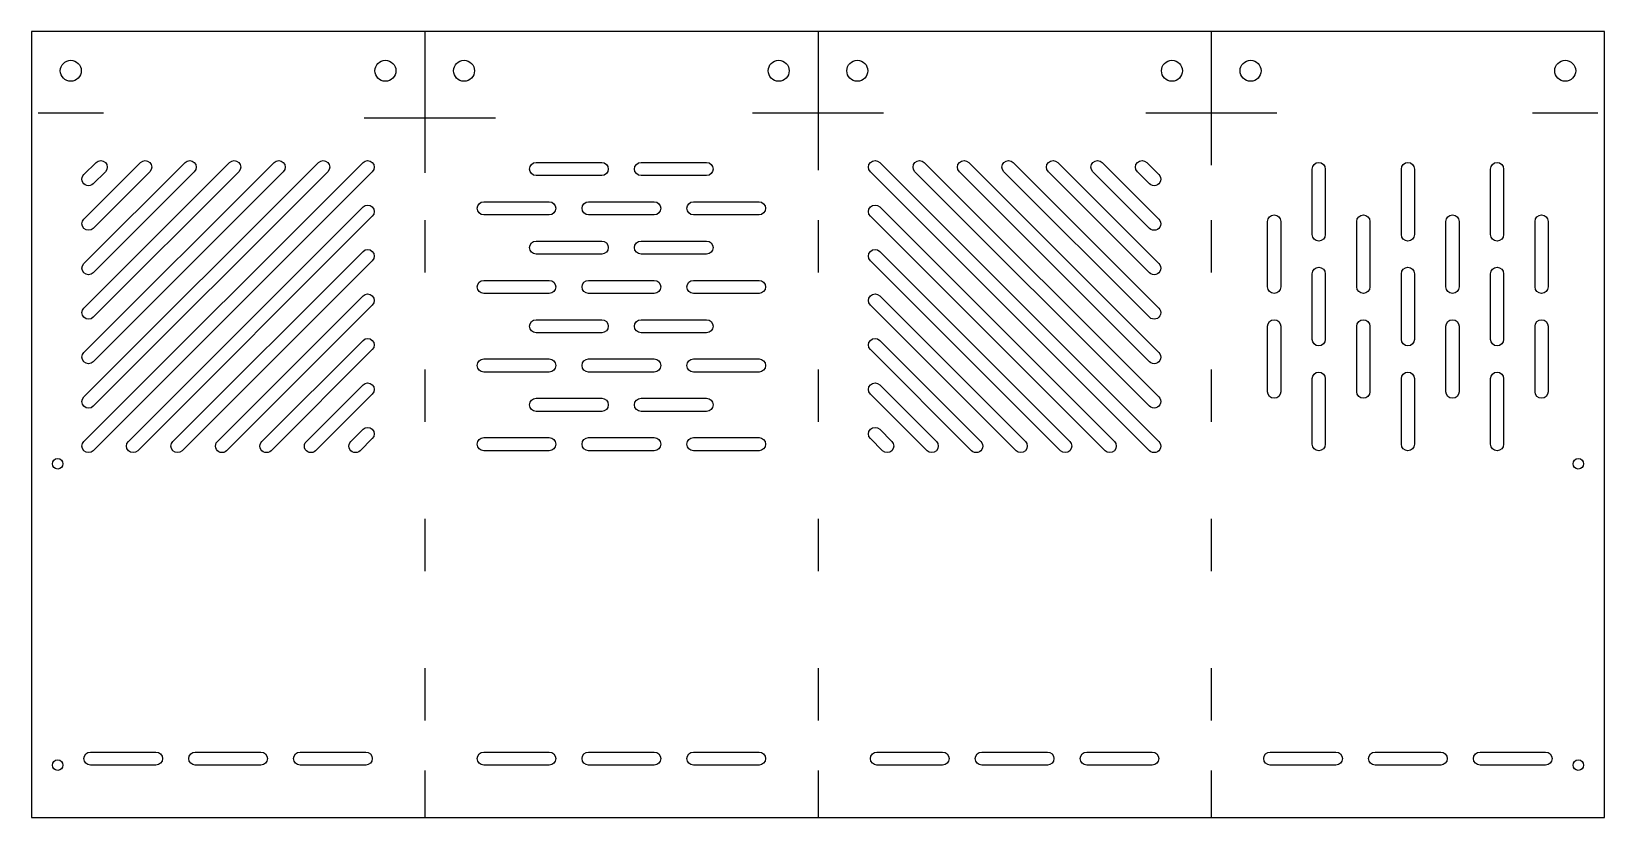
# Model space of a CAD drawing. Extents: x 0 to 600, y 0 to 300.
import ezdxf

# ---------------------------------------------------------------- set-up
doc = ezdxf.new("R2010")
doc.units = 0
doc.layers.get('0').update_dxf_attribs({"linetype": 'CONTINUOUS'})

msp = doc.modelspace()

# ---------------------------------------------------------------- linework, layer by layer
for points in [[(23.54, 140, -1), (20, 143.54), (126.46, 250, -1), (130, 246.46)], [(23.54, 156.97, -1), (20, 160.51), (109.49, 250, -1), (113.03, 246.46)], [(23.54, 173.94, -1), (20, 177.48), (92.52, 250, -1), (96.06, 246.46)], [(23.54, 190.91, -1), (20, 194.45), (75.55, 250, -1), (79.09, 246.46)], [(23.54, 207.88, -1), (20, 211.42), (58.58, 250, -1), (62.12, 246.46)], [(23.54, 224.85, -1), (20, 228.39), (41.61, 250, -1), (45.15, 246.46)], [(23.54, 241.82, -1), (20, 245.36), (24.64, 250, -1), (28.18, 246.46)], [(192.5, 250), (217.5, 250, -1), (217.5, 245), (192.5, 245, -1)], [(232.5, 250), (257.5, 250, -1), (257.5, 245), (232.5, 245, -1)], [(430, 143.54, -1), (426.46, 140), (320, 246.46, -1), (323.54, 250)], [(430, 160.51, -1), (426.46, 156.97), (336.97, 246.46, -1), (340.51, 250)], [(430, 177.48, -1), (426.46, 173.94), (353.94, 246.46, -1), (357.48, 250)], [(430, 194.45, -1), (426.46, 190.91), (370.91, 246.46, -1), (374.45, 250)], [(430, 211.42, -1), (426.46, 207.88), (387.88, 246.46, -1), (391.42, 250)], [(430, 228.39, -1), (426.46, 224.85), (404.85, 246.46, -1), (408.39, 250)], [(430, 245.36, -1), (426.46, 241.82), (421.82, 246.46, -1), (425.36, 250)], [(488.5, 247.5, -1), (493.5, 247.5), (493.5, 222.5, -1), (488.5, 222.5)], [(522.5, 247.5, -1), (527.5, 247.5), (527.5, 222.5, -1), (522.5, 222.5)], [(556.5, 247.5, -1), (561.5, 247.5), (561.5, 222.5, -1), (556.5, 222.5)], [(172.5, 235), (197.5, 235, -1), (197.5, 230), (172.5, 230, -1)], [(212.5, 235), (237.5, 235, -1), (237.5, 230), (212.5, 230, -1)], [(252.5, 235), (277.5, 235, -1), (277.5, 230), (252.5, 230, -1)], [(40.51, 140, -1), (36.97, 143.54), (126.46, 233.03, -1), (130, 229.49)], [(413.03, 143.54, -1), (409.49, 140), (320, 229.49, -1), (323.54, 233.03)], [(471.5, 227.5, -1), (476.5, 227.5), (476.5, 202.5, -1), (471.5, 202.5)], [(505.5, 227.5, -1), (510.5, 227.5), (510.5, 202.5, -1), (505.5, 202.5)], [(539.5, 227.5, -1), (544.5, 227.5), (544.5, 202.5, -1), (539.5, 202.5)], [(573.5, 227.5, -1), (578.5, 227.5), (578.5, 202.5, -1), (573.5, 202.5)], [(57.48, 140, -1), (53.94, 143.54), (126.46, 216.06, -1), (130, 212.52)], [(192.5, 220), (217.5, 220, -1), (217.5, 215), (192.5, 215, -1)], [(232.5, 220), (257.5, 220, -1), (257.5, 215), (232.5, 215, -1)], [(396.06, 143.54, -1), (392.52, 140), (320, 212.52, -1), (323.54, 216.06)], [(488.5, 207.5, -1), (493.5, 207.5), (493.5, 182.5, -1), (488.5, 182.5)], [(522.5, 207.5, -1), (527.5, 207.5), (527.5, 182.5, -1), (522.5, 182.5)], [(556.5, 207.5, -1), (561.5, 207.5), (561.5, 182.5, -1), (556.5, 182.5)], [(172.5, 205), (197.5, 205, -1), (197.5, 200), (172.5, 200, -1)], [(212.5, 205), (237.5, 205, -1), (237.5, 200), (212.5, 200, -1)], [(252.5, 205), (277.5, 205, -1), (277.5, 200), (252.5, 200, -1)], [(74.45, 140, -1), (70.91, 143.54), (126.46, 199.09, -1), (130, 195.55)], [(379.09, 143.54, -1), (375.55, 140), (320, 195.55, -1), (323.54, 199.09)], [(192.5, 190), (217.5, 190, -1), (217.5, 185), (192.5, 185, -1)], [(232.5, 190), (257.5, 190, -1), (257.5, 185), (232.5, 185, -1)], [(471.5, 187.5, -1), (476.5, 187.5), (476.5, 162.5, -1), (471.5, 162.5)], [(505.5, 187.5, -1), (510.5, 187.5), (510.5, 162.5, -1), (505.5, 162.5)], [(539.5, 187.5, -1), (544.5, 187.5), (544.5, 162.5, -1), (539.5, 162.5)], [(573.5, 187.5, -1), (578.5, 187.5), (578.5, 162.5, -1), (573.5, 162.5)], [(91.42, 140, -1), (87.88, 143.54), (126.46, 182.12, -1), (130, 178.58)], [(362.12, 143.54, -1), (358.58, 140), (320, 178.58, -1), (323.54, 182.12)], [(172.5, 175), (197.5, 175, -1), (197.5, 170), (172.5, 170, -1)], [(212.5, 175), (237.5, 175, -1), (237.5, 170), (212.5, 170, -1)], [(252.5, 175), (277.5, 175, -1), (277.5, 170), (252.5, 170, -1)], [(488.5, 167.5, -1), (493.5, 167.5), (493.5, 142.5, -1), (488.5, 142.5)], [(522.5, 167.5, -1), (527.5, 167.5), (527.5, 142.5, -1), (522.5, 142.5)], [(556.5, 167.5, -1), (561.5, 167.5), (561.5, 142.5, -1), (556.5, 142.5)], [(108.39, 140, -1), (104.85, 143.54), (126.46, 165.15, -1), (130, 161.61)], [(345.15, 143.54, -1), (341.61, 140), (320, 161.61, -1), (323.54, 165.15)], [(192.5, 160), (217.5, 160, -1), (217.5, 155), (192.5, 155, -1)], [(232.5, 160), (257.5, 160, -1), (257.5, 155), (232.5, 155, -1)], [(125.36, 140, -1), (121.82, 143.54), (126.46, 148.18, -1), (130, 144.64)], [(172.5, 145), (197.5, 145, -1), (197.5, 140), (172.5, 140, -1)], [(212.5, 145), (237.5, 145, -1), (237.5, 140), (212.5, 140, -1)], [(252.5, 145), (277.5, 145, -1), (277.5, 140), (252.5, 140, -1)], [(328.18, 143.54, -1), (324.64, 140), (320, 144.64, -1), (323.54, 148.18)], [(22.5, 25), (47.5, 25, -1), (47.5, 20), (22.5, 20, -1)], [(62.5, 25), (87.5, 25, -1), (87.5, 20), (62.5, 20, -1)], [(102.5, 25), (127.5, 25, -1), (127.5, 20), (102.5, 20, -1)], [(172.5, 25), (197.5, 25, -1), (197.5, 20), (172.5, 20, -1)], [(212.5, 25), (237.5, 25, -1), (237.5, 20), (212.5, 20, -1)], [(252.5, 25), (277.5, 25, -1), (277.5, 20), (252.5, 20, -1)], [(322.5, 25), (347.5, 25, -1), (347.5, 20), (322.5, 20, -1)], [(362.5, 25), (387.5, 25, -1), (387.5, 20), (362.5, 20, -1)], [(402.5, 25), (427.5, 25, -1), (427.5, 20), (402.5, 20, -1)], [(472.5, 25), (497.5, 25, -1), (497.5, 20), (472.5, 20, -1)], [(512.5, 25), (537.5, 25, -1), (537.5, 20), (512.5, 20, -1)], [(552.5, 25), (577.5, 25, -1), (577.5, 20), (552.5, 20, -1)]]:
    msp.add_lwpolyline(points, format="xyb", close=True)
at = {"layer": '1'}
for p, q in [((150, 300), (150, 246)), ((300, 300), (300, 247)), ((450, 300), (450, 249)), ((2.5, 269), (27.5, 269)), ((126.93, 267.07), (176.93, 267.07)), ((275, 269), (325, 269)), ((425, 269), (475, 269)), ((572.5, 269), (597.5, 269)), ((150, 228), (150, 208)), ((300, 228), (300, 208)), ((450, 228), (450, 208)), ((150, 171), (150, 151)), ((300, 171), (300, 151)), ((450, 171), (450, 151)), ((150, 114), (150, 94)), ((300, 114), (300, 94)), ((450, 114), (450, 94)), ((150, 57), (150, 37)), ((300, 57), (300, 37)), ((450, 57), (450, 37)), ((150, 18), (150, 0)), ((300, 18), (300, 0)), ((450, 18), (450, 0))]:
    msp.add_line(p, q, dxfattribs=at)
msp.add_lwpolyline([(0, 0), (600, 0), (600, 300), (0, 300)], close=True, dxfattribs=at)
for centre, radius in [((15, 285), 4), ((135, 285), 4), ((165, 285), 4), ((285, 285), 4), ((315, 285), 4), ((435, 285), 4), ((465, 285), 4), ((585, 285), 4), ((10, 135), 2), ((590, 135), 2), ((10, 20), 2), ((590, 20), 2)]:
    msp.add_circle(centre, radius, dxfattribs=at)

doc.saveas('drawing.dxf')
